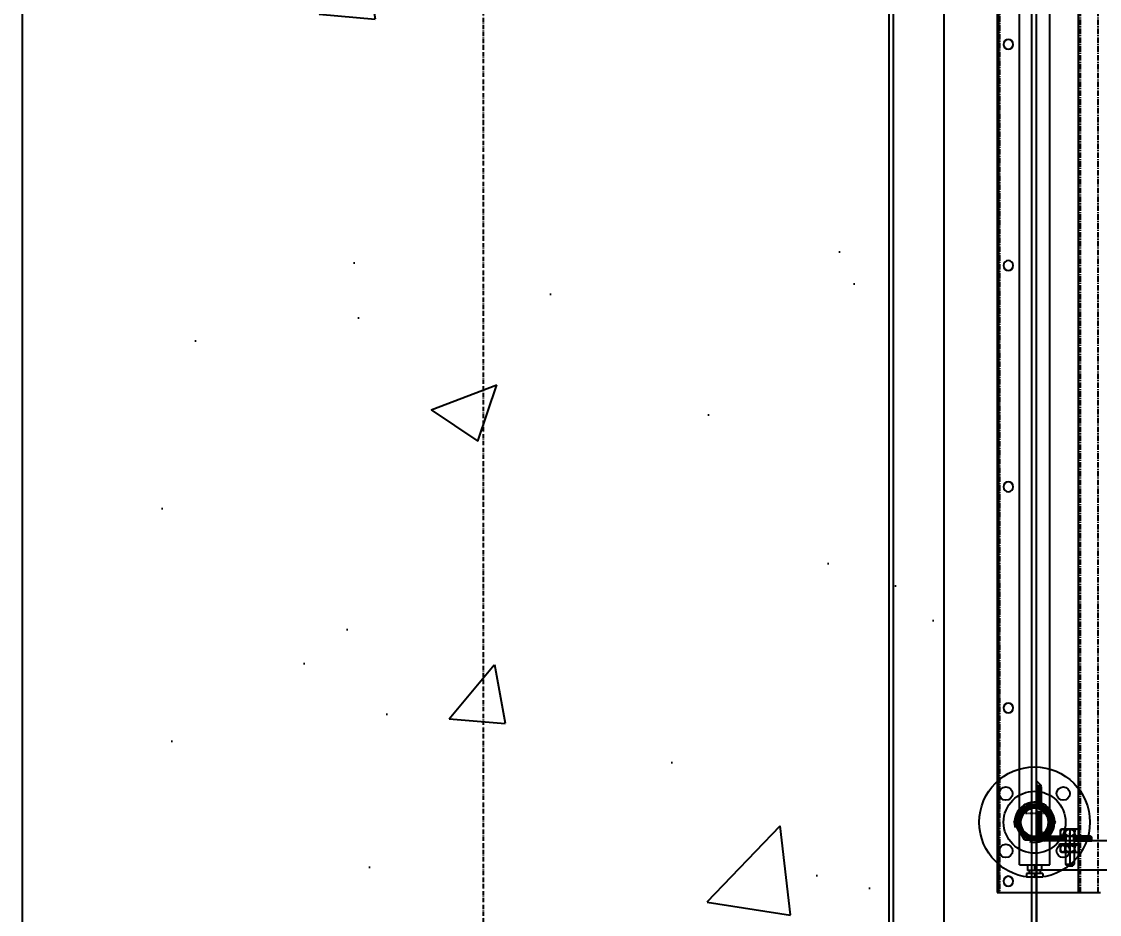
# Model space of a CAD drawing. Header units: millimetres. Extents: x -198529 to 244266, y -64 to 158464.
# Drawn here: x -150637 to -149176, y 108730 to 109941 of the extents above; entities that cross this region are included whole.
import ezdxf

# ---------------------------------------------------------------- set-up
doc = ezdxf.new("R2010")
doc.units = ezdxf.units.MM
for name, pattern in [('ACAD_ISO10W100', [18.5, 12, -3, 0.5, -3]), ('CENTER', [12, 7.5, -1.5, 1.5, -1.5]), ('HIDDEN', [0.2, 0.1, -0.1])]:
    doc.linetypes.add(name, pattern=pattern)
for name, color, linetype in [('0-DCC', 30, 'Continuous'), ('0-DCC-STRUC', 180, 'Continuous'), ('0-DCC-STRUC-T', 4, 'Continuous'), ('3_ALL_AXES', 7, 'Continuous'), ('ANCHOR BOLTS', 4, 'Continuous'), ('ANGEL STEEL_75x75x3.0', 22, 'Continuous'), ('BOLTS', 3, 'Continuous'), ('COIL-BANK', 8, 'Continuous'), ('K-CEIL-DCC-RACK', 10, 'Continuous')]:
    doc.layers.add(name, color=color, linetype=linetype)
doc.styles.add('DIM_FONT', font='SIMPLEX', dxfattribs={"width": 0.7, "bigfont": 'GBCBIG'})
doc.dimstyles.new('DIM-1', dxfattribs={"dimtxt": 150, "dimasz": 100, "dimexe": 100, "dimexo": 100, "dimgap": 100, "dimtad": 1, "dimdec": 0, "dimzin": 12, "dimdsep": 46, "dimtxsty": 'DIM_FONT', "dimblk": 'ARCHTICK', "dimcen": 2.5, "dimclrd": 256, "dimclre": 256, "dimclrt": 256, "dimadec": 0, "dimazin": 3, "dimtfac": 1, "dimtdec": 0, "dimtix": 1, "dimtmove": 2, "dimatfit": 3, "dimfxl": 1, "dimlwd": -1, "dimlwe": -1, "dimarcsym": 0})
pattern_1 = [(45, (70645.0448, 93964.8255), (-1.325825215, 1.325825215), [])]

# ---------------------------------------------------------------- blocks, each defined once
blk = doc.blocks.new('789456123456')
at = {"color": 2, "linetype": 'Continuous'}
blk.add_arc((1013.8, 184.9), 27.2, 255, 195, dxfattribs=at)
at = {"layer": '3_ALL_AXES', "color": 7, "linetype": 'Continuous'}
for centre, radius in [((1013.8, 184.9), 75), ((974.9, 223.7), 9), ((1013.8, 184.9), 42), ((1052.7, 223.7), 9), ((1013.8, 184.9), 24.8), ((974.9, 146), 9), ((1052.7, 146), 9)]:
    blk.add_circle(centre, radius, dxfattribs=at)
blk = doc.blocks.new('400')
blk.add_blockref('789456123456', (0, 0))
blk = doc.blocks.new('DCC2850x1800(右)')
at = {"color": 0, "linetype": 'CENTER'}
for p, q in [((65619, -74478.5), (65619, -72678.5)), ((65643, -74478.5), (65643, -72678.5)), ((65753, -72678.5), (65753, -74478.5)), ((65714.2, -74361.8), (65714.2, -74361.8)), ((65685.8, -74396.6), (65685.7, -74396.7))]:
    blk.add_line(p, q, dxfattribs=at)
at = {"color": 0, "linetype": 'Continuous'}
for p, q in [((65646, -74478.5), (65646, -72678.5)), ((65684.7, -74441.1), (65684.7, -72678.5)), ((65726, -74441.1), (65726, -72678.5)), ((65754.5, -72678.5), (65754.5, -74478.5)), ((65756, -72678.5), (65756, -74478.5)), ((65691.5, -74359.5), (65677.6, -74383.5)), ((65691.5, -74359.5), (65719.2, -74359.5)), ((65705.3, -74359.6), (65705.4, -74359.6)), ((65705.4, -74359.7), (65705.3, -74359.7)), ((65705.4, -74359.7), (65705.3, -74359.7)), ((65705.3, -74359.7), (65705.4, -74359.7)), ((65705.4, -74359.8), (65705.3, -74359.8)), ((65705.3, -74359.8), (65705.4, -74359.8)), ((65705.3, -74359.8), (65705.4, -74359.8)), ((65705.4, -74359.9), (65705.3, -74359.9)), ((65705.3, -74359.9), (65705.4, -74359.9)), ((65705.4, -74360), (65705.3, -74360)), ((65705.4, -74360), (65705.3, -74360)), ((65705.3, -74360), (65705.4, -74360)), ((65705.3, -74360), (65705.4, -74360)), ((65705.4, -74359.6), (65705.4, -74359.6)), ((65705.4, -74359.7), (65705.4, -74359.7)), ((65705.4, -74359.7), (65705.4, -74359.7)), ((65705.4, -74359.7), (65705.4, -74359.7)), ((65705.4, -74359.8), (65705.4, -74359.8)), ((65705.4, -74359.8), (65705.4, -74359.8)), ((65705.4, -74359.8), (65705.4, -74359.8)), ((65705.4, -74359.9), (65705.4, -74359.9)), ((65705.4, -74359.9), (65705.4, -74359.9)), ((65705.4, -74360), (65705.4, -74360)), ((65705.4, -74360), (65705.4, -74360)), ((65705.4, -74360), (65705.4, -74360)), ((65705.4, -74360), (65705.4, -74360)), ((65733.1, -74383.5), (65719.2, -74359.5)), ((65677.6, -74383.5), (65691.5, -74407.5)), ((65682.2, -74378.2), (65682.2, -74378.1)), ((65719.2, -74407.5), (65733.1, -74383.5)), ((65727.5, -74392.1), (65727.5, -74392.1)), ((65728.5, -74378.1), (65728.5, -74378.2)), ((65728.5, -74388.7), (65728.5, -74388.8)), ((65729.3, -74383.5), (65729.2, -74383.5)), ((65729.2, -74383.5), (65729.2, -74383.5)), ((65686.5, -74397), (65686.5, -74397)), ((65709.8, -74404.8), (65710, -74406.2)), ((65719.2, -74407.5), (65691.5, -74407.5)), ((65701.8, -74406.8), (65701.8, -74406.8)), ((65705.3, -74406.9), (65705.4, -74406.9)), ((65705.3, -74406.9), (65705.4, -74406.9)), ((65705.4, -74406.9), (65705.3, -74406.9)), ((65705.4, -74406.9), (65705.3, -74406.9)), ((65705.3, -74407), (65705.4, -74407)), ((65705.4, -74407), (65705.3, -74407)), ((65705.3, -74407.1), (65705.4, -74407.1)), ((65705.4, -74407.1), (65705.3, -74407.1)), ((65705.4, -74407.1), (65705.3, -74407.1)), ((65705.3, -74407.2), (65705.4, -74407.2)), ((65705.3, -74407.2), (65705.4, -74407.2)), ((65705.4, -74407.2), (65705.3, -74407.2)), ((65705.3, -74407.3), (65705.4, -74407.3)), ((65705.4, -74407.3), (65705.3, -74407.3)), ((65705.4, -74407.4), (65705.3, -74407.4)), ((65705.4, -74406.9), (65705.4, -74406.9)), ((65705.4, -74406.9), (65705.4, -74406.9)), ((65705.4, -74406.9), (65705.4, -74406.9)), ((65705.4, -74406.9), (65705.4, -74406.9)), ((65705.4, -74407), (65705.4, -74407)), ((65705.4, -74407), (65705.4, -74407)), ((65705.4, -74407.1), (65705.4, -74407.1)), ((65705.4, -74407.1), (65705.4, -74407.1)), ((65705.4, -74407.1), (65705.4, -74407.1)), ((65705.4, -74407.2), (65705.4, -74407.2)), ((65705.4, -74407.2), (65705.4, -74407.2)), ((65705.4, -74407.2), (65705.4, -74407.2)), ((65705.4, -74407.3), (65705.4, -74407.3)), ((65705.4, -74407.3), (65705.4, -74407.3)), ((65705.4, -74407.4), (65705.4, -74407.4)), ((65726, -74441.1), (65684.7, -74441.1)), ((65695.9, -74441.1), (65695.9, -74449.1)), ((65695.9, -74449.1), (65714.9, -74449.1)), ((65697.9, -74449.1), (65697.9, -74453.1)), ((65705.4, -74441.1), (65705.4, -74449.1)), ((65712.9, -74449.1), (65712.9, -74453.1)), ((65714.9, -74441.1), (65714.9, -74449.1)), ((65694.4, -74453.1), (65694.4, -74458.1)), ((65694.4, -74453.1), (65716.4, -74453.1)), ((65694.4, -74458.1), (65716.4, -74458.1)), ((65705.4, -74453.1), (65705.4, -74458.1)), ((65716.4, -74453.1), (65716.4, -74458.1)), ((65754.5, -74478.5), (65616, -74478.5)), ((65756, -74478.5), (65754.5, -74478.5))]:
    blk.add_line(p, q, dxfattribs=at)
at = {"color": 0, "linetype": 'HIDDEN'}
for p, q in [((65726, -74371.1), (65684.7, -74371.1)), ((65684.7, -74395.7), (65684.7, -74371.2)), ((65726, -74395.7), (65726, -74371.2))]:
    blk.add_line(p, q, dxfattribs=at)
at = {"color": 0, "linetype": 'Continuous'}
for centre, radius in [((65741, -73328.5), 6.75), ((65741, -73628.5), 6.75), ((65741, -73928.5), 6.75), ((65741, -74228.5), 6.75), ((65705.4, -74383.5), 21.6), ((65705.4, -74383.5), 19.5), ((65705.4, -74383.5), 19), ((65741, -74463.5), 6.75)]:
    blk.add_circle(centre, radius, dxfattribs=at)
for centre, radius, start, end in [((65705.4, -74383.5), 23.9, 0, 270.0376), ((65705.4, -74383.5), 23.6, 115.6966, 211.3778), ((65705.3, -74383.5), 23.7, 90.0113, 167.0015), ((65705.3, -74383.5), 23.8, 0.0189, 89.9445), ((65705.3, -74383.5), 23.8, 12.9477, 89.9426), ((65705.3, -74383.5), 23.4, 86.376, 89.9383), ((65705.3, -74383.5), 23.2, 57.3478, 89.9727), ((65705.3, -74383.5), 23.4, 82.2417, 86.3774), ((65705.3, -74383.5), 23.4, 78.1412, 82.2387), ((65705.3, -74383.5), 23.4, 74.2337, 78.1405), ((65705.3, -74383.5), 23.4, 70.0998, 74.2322), ((65705.4, -74383.4), 23.4, 67.7232, 70.0999), ((65705.4, -74383.4), 23.4, 66.3349, 67.7228), ((65705.3, -74383.5), 23.4, 65.4834, 67.7213), ((65705.4, -74383.5), 23.8, 175.802, 184.1179), ((65705.4, -74383.5), 23.8, 167.1517, 175.5565), ((65705.4, -74383.5), 23.7, 175.5625, 175.7965), ((65705.4, -74383.5), 23.7, 184.1234, 184.3739), ((65705.4, -74383.5), 23.8, 184.3798, 192.732), ((65705.4, -74383.5), 23.7, 192.7372, 192.9273), ((65705.4, -74383.5), 23.8, 192.9337, 201.379), ((65705.4, -74383.5), 23.9, 270.013, 359.9788), ((65705.4, -74383.5), 23.8, 270.0156, 359.9788), ((65705.4, -74383.5), 23.8, 270.013, 359.9814), ((65705.3, -74383.4), 23.8, 338.7213, 347.0889), ((65705.3, -74383.5), 23.8, 4.4316, 12.8119), ((65705.3, -74383.5), 23.8, 347.2355, 355.5559), ((65705.3, -74383.5), 23.8, 4.1619, 4.4257), ((65705.3, -74383.5), 23.8, 355.5617, 355.8333), ((65705.3, -74383.5), 23.8, 355.8388, 4.1564), ((65705.4, -74383.4), 23.8, 201.4023, 213.8428), ((65705.4, -74383.5), 23.5, 207.8488, 269.9356), ((65705.4, -74383.5), 23.4, 207.8505, 269.9384), ((65705.4, -74383.5), 23.5, 207.8421, 269.9385), ((65705.4, -74383.5), 23.4, 207.8542, 269.9354), ((65705.4, -74383.5), 23.4, 207.8565, 269.9382), ((65705.4, -74383.5), 23.3, 207.8711, 215.5287), ((65705.4, -74383.5), 23.2, 207.8684, 269.9746), ((65705.4, -74383.5), 23.3, 207.8615, 269.9747), ((65705.4, -74383.5), 23.3, 207.8632, 269.9747), ((65705.4, -74383.5), 23.2, 207.8958, 281.6258), ((65705.4, -74383.5), 23.6, 211.3727, 213.8468), ((65705.3, -74383.5), 23.6, 212.2852, 213.8477), ((65705.4, -74383.5), 23.9, 213.8801, 269.9405), ((65705.4, -74383.5), 23.8, 213.8732, 269.9378), ((65705.4, -74383.5), 23.8, 213.8719, 269.9404), ((65705.4, -74383.5), 23.7, 213.8635, 269.9376), ((65705.4, -74383.5), 23.7, 213.8627, 269.9402), ((65705.4, -74383.5), 23.7, 213.8499, 269.9357), ((65705.3, -74383.5), 23.6, 213.848, 215.8256), ((65705.4, -74383.5), 23.6, 213.8501, 269.938), ((65705.4, -74383.5), 23.6, 213.8467, 216.9471), ((65705.4, -74383.5), 23.7, 215.8239, 262.9771), ((65705.4, -74383.5), 23.3, 215.682, 223.0866), ((65705.3, -74383.5), 23.6, 216.9477, 219.7047), ((65705.4, -74383.5), 23.6, 219.7071, 225.3926), ((65705.4, -74383.5), 23.3, 223.0896, 223.6237), ((65705.4, -74383.5), 23.3, 223.6275, 230.9073), ((65705.4, -74383.5), 23.6, 225.394, 228.0854), ((65705.4, -74383.5), 23.6, 228.0881, 233.8684), ((65705.4, -74383.5), 23.3, 230.9108, 238.7931), ((65705.4, -74383.5), 23.6, 233.8697, 236.3827), ((65705.4, -74383.5), 23.6, 236.3857, 242.4757), ((65705.4, -74383.5), 23.3, 238.7974, 239.1357), ((65705.4, -74383.5), 23.2, 239.1354, 269.9728), ((65705.4, -74383.5), 23.6, 242.4773, 244.7234), ((65705.4, -74383.4), 23.6, 244.7274, 251.399), ((65705.4, -74383.5), 23.6, 251.4009, 253.0573), ((65705.4, -74383.4), 23.6, 253.0624, 261.3296), ((65705.4, -74383.5), 23.7, 270.0103, 338.663), ((65705.4, -74383.4), 23.3, 269.9865, 281.5847), ((65705.4, -74383.4), 23.3, 269.9868, 281.5836), ((65705.4, -74383.4), 23.2, 269.9865, 281.5809), ((65705.4, -74383.4), 23.4, 269.9867, 281.5868), ((65705.4, -74383.4), 23.4, 269.9869, 281.5872), ((65705.4, -74383.5), 23.1, 281.5981, 283.7266), ((65705.3, -74383.4), 23.4, 281.6289, 295.5801), ((65705.4, -74383.4), 23.6, 261.4188, 269.9291), ((65705.4, -74383.4), 23.7, 262.9798, 269.9334)]:
    blk.add_arc(centre, radius, start, end, dxfattribs=at)
for points, knots in [([(65685.5, -74396.8), (65684.4, -74395), (65682.4, -74391.1), (65681.2, -74384.7), (65681.8, -74378.2), (65684, -74372.1), (65687.8, -74366.8), (65692.9, -74362.8), (65698.9, -74360.2), (65703.2, -74359.6), (65705.3, -74359.6)], [0, 0, 0, 0, 0.125, 0.25, 0.375, 0.5, 0.625, 0.75, 0.874999, 1, 1, 1, 1]), ([(65705.3, -74359.7), (65703.2, -74359.7), (65698.9, -74360.3), (65692.9, -74362.8), (65687.9, -74366.9), (65684.1, -74372.1), (65681.8, -74378.2), (65681.3, -74384.7), (65682.5, -74391.1), (65684.4, -74395), (65685.6, -74396.7)], [0, 0, 0, 0, 0.125001, 0.250001, 0.374999, 0.499999, 0.624999, 0.749999, 0.875, 1, 1, 1, 1]), ([(65705.3, -74359.7), (65703.2, -74359.7), (65698.9, -74360.3), (65693, -74362.9), (65687.9, -74366.9), (65684.2, -74372.2), (65681.9, -74378.2), (65681.4, -74384.7), (65682.6, -74391.1), (65684.5, -74394.9), (65685.6, -74396.7)], [0, 0, 0, 0, 0.125, 0.25, 0.375, 0.5, 0.625, 0.75, 0.875, 1, 1, 1, 1]), ([(65685.6, -74396.7), (65684.4, -74395), (65682.5, -74391.1), (65681.3, -74384.7), (65681.9, -74378.2), (65684.1, -74372.2), (65687.9, -74366.9), (65693, -74362.8), (65698.9, -74360.3), (65703.2, -74359.7), (65705.3, -74359.7)], [0, 0, 0, 0, 0.125, 0.25, 0.375, 0.5, 0.625, 0.75, 0.874999, 1, 1, 1, 1]), ([(65685.4, -74396.1), (65683.6, -74393.3), (65681.2, -74386.7), (65682.1, -74376.2), (65687.2, -74367.2), (65692.9, -74363.1), (65696, -74361.7)], [0, 0, 0, 0, 0.250009, 0.500007, 0.750006, 1, 1, 1, 1]), ([(65705.3, -74359.8), (65703.2, -74359.8), (65698.9, -74360.4), (65693, -74362.9), (65688, -74367), (65684.2, -74372.2), (65682, -74378.3), (65681.4, -74384.7), (65682.6, -74391), (65684.5, -74394.9), (65685.7, -74396.7)], [0, 0, 0, 0, 0.125, 0.249999, 0.374998, 0.499998, 0.624998, 0.749999, 0.875, 1, 1, 1, 1]), ([(65705.3, -74359.9), (65703.2, -74359.9), (65699, -74360.5), (65693.1, -74363), (65688, -74367), (65684.3, -74372.2), (65682, -74378.3), (65681.5, -74384.7), (65682.7, -74391), (65684.6, -74394.9), (65685.8, -74396.6)], [0, 0, 0, 0, 0.125003, 0.250005, 0.375003, 0.500003, 0.625002, 0.75, 0.874999, 1, 1, 1, 1]), ([(65705.3, -74360), (65702.3, -74360), (65696.1, -74361.2), (65688.3, -74366.4), (65683.1, -74374.2), (65681.2, -74383.5), (65683.1, -74392.7), (65688.3, -74400.5), (65696.1, -74405.8), (65702.3, -74407), (65705.3, -74407)], [0, 0, 0, 0, 0.125, 0.249999, 0.374999, 0.499998, 0.624997, 0.749998, 0.874999, 1, 1, 1, 1]), ([(65705.3, -74360), (65701.4, -74360), (65693.3, -74362.1), (65684.4, -74370.8), (65680.9, -74382.8), (65682.8, -74390.9), (65684.6, -74394.4)], [0, 0, 0, 0, 0.249999, 0.499997, 0.749998, 1, 1, 1, 1]), ([(65684.6, -74394.5), (65682.7, -74390.9), (65680.8, -74382.8), (65684.3, -74370.8), (65693.2, -74362.1), (65701.4, -74360), (65705.3, -74360)], [0, 0, 0, 0, 0.250002, 0.500002, 0.750001, 1, 1, 1, 1]), ([(65684.6, -74394.4), (65682.8, -74390.9), (65680.9, -74382.8), (65684.4, -74370.8), (65693.3, -74362.2), (65701.4, -74360), (65705.3, -74360)], [0, 0, 0, 0, 0.250001, 0.500002, 0.750001, 1, 1, 1, 1]), ([(65705.4, -74360.1), (65701.4, -74360.1), (65693.3, -74362.2), (65684.4, -74370.9), (65680.9, -74382.8), (65682.8, -74390.9), (65684.7, -74394.4)], [0, 0, 0, 0, 0.249998, 0.499998, 0.749999, 1, 1, 1, 1]), ([(65684.7, -74394.4), (65682.9, -74390.9), (65680.9, -74382.8), (65684.5, -74370.9), (65693.3, -74362.2), (65701.4, -74360.1), (65705.4, -74360.1)], [0, 0, 0, 0, 0.250002, 0.500003, 0.750002, 1, 1, 1, 1]), ([(65705.4, -74360.2), (65701.4, -74360.2), (65693.4, -74362.3), (65684.5, -74370.9), (65681, -74382.8), (65682.9, -74390.9), (65684.8, -74394.4)], [0, 0, 0, 0, 0.249997, 0.499997, 0.749998, 1, 1, 1, 1]), ([(65705.4, -74360.2), (65701.4, -74360.2), (65693.4, -74362.3), (65684.6, -74371), (65681.1, -74382.8), (65683, -74390.9), (65684.8, -74394.3)], [0, 0, 0, 0, 0.249999, 0.499998, 0.749998, 1, 1, 1, 1]), ([(65684.8, -74394.4), (65682.9, -74390.9), (65681, -74382.8), (65684.5, -74370.9), (65693.4, -74362.3), (65701.4, -74360.2), (65705.4, -74360.2)], [0, 0, 0, 0, 0.250002, 0.500002, 0.75, 1, 1, 1, 1]), ([(65684.8, -74394.3), (65683, -74390.9), (65681.1, -74382.8), (65684.6, -74371), (65693.4, -74362.3), (65701.4, -74360.3), (65705.4, -74360.3)], [0, 0, 0, 0, 0.250001, 0.500002, 0.750001, 1, 1, 1, 1]), ([(65705.4, -74360.9), (65701.5, -74360.8), (65693.5, -74362.8), (65684.8, -74371.2), (65681.3, -74382.9), (65683.1, -74390.9), (65684.9, -74394.3)], [0, 0, 0, 0, 0.249951, 0.499935, 0.749949, 1, 1, 1, 1]), ([(65705.4, -74407.2), (65708.5, -74407.2), (65714.7, -74405.9), (65722.6, -74400.6), (65727.8, -74392.8), (65729.7, -74383.5), (65727.8, -74374.2), (65722.6, -74366.3), (65714.7, -74361), (65708.5, -74359.8), (65705.4, -74359.7)], [0, 0, 0, 0, 0.125, 0.249999, 0.374999, 0.499998, 0.624997, 0.749998, 0.874999, 1, 1, 1, 1]), ([(65705.4, -74407.2), (65708.5, -74407.2), (65714.7, -74406), (65722.6, -74400.7), (65727.9, -74392.8), (65729.8, -74383.5), (65727.9, -74374.1), (65722.6, -74366.2), (65714.7, -74360.9), (65708.5, -74359.7), (65705.4, -74359.7)], [0, 0, 0, 0, 0.124999, 0.249998, 0.374997, 0.499997, 0.624997, 0.749998, 0.874999, 1, 1, 1, 1]), ([(65710, -74406.2), (65712.8, -74405.7), (65718.2, -74403.5), (65724.5, -74397.5), (65728.3, -74389.7), (65729, -74381), (65726.6, -74372.7), (65721.3, -74365.8), (65713.9, -74361.2), (65708.2, -74360.2), (65705.4, -74360.2)], [0, 0, 0, 0, 0.124998, 0.249997, 0.374996, 0.499997, 0.624998, 0.749999, 0.874999, 1, 1, 1, 1]), ([(65710, -74406.2), (65712.8, -74405.6), (65718.2, -74403.4), (65724.5, -74397.5), (65728.3, -74389.7), (65729, -74381.1), (65726.5, -74372.7), (65721.3, -74365.8), (65713.9, -74361.3), (65708.2, -74360.2), (65705.4, -74360.2)], [0, 0, 0, 0, 0.124997, 0.249997, 0.374997, 0.499997, 0.624997, 0.749998, 0.874999, 1, 1, 1, 1]), ([(65705.4, -74360.2), (65708.2, -74360.2), (65713.9, -74361.3), (65721.3, -74365.8), (65726.6, -74372.7), (65729, -74381), (65728.3, -74389.7), (65724.5, -74397.5), (65718.2, -74403.5), (65712.8, -74405.7), (65710, -74406.2)], [0, 0, 0, 0, 0.125, 0.250001, 0.375002, 0.500002, 0.625002, 0.750002, 0.875002, 1, 1, 1, 1]), ([(65709.8, -74404.8), (65712.4, -74404.3), (65716.3, -74402.8), (65720.6, -74399.5), (65724.2, -74395.4), (65727.3, -74389.1), (65727.9, -74380.9), (65725.6, -74372.9), (65720.6, -74366.3), (65713.5, -74361.9), (65708.1, -74360.9), (65705.4, -74360.9)], [0, 0, 0, 0, 0.124911, 0.18764, 0.250369, 0.375294, 0.500223, 0.625158, 0.750099, 0.875046, 1, 1, 1, 1]), ([(65714.3, -74361.5), (65716.8, -74362.6), (65721.5, -74365.5), (65726.6, -74372), (65729.2, -74379.8), (65729.1, -74388.1), (65726.1, -74395.8), (65720.7, -74402.1), (65713.5, -74406.2), (65708.1, -74407.1), (65705.4, -74407.1)], [0, 0, 0, 0, 0.125001, 0.250002, 0.375002, 0.500003, 0.625001, 0.750001, 0.875001, 1, 1, 1, 1]), ([(65705.4, -74407), (65708.1, -74407), (65713.5, -74406.1), (65720.6, -74402), (65726, -74395.8), (65728.9, -74388.1), (65729.1, -74379.9), (65726.5, -74372.1), (65721.4, -74365.6), (65716.8, -74362.7), (65714.3, -74361.6)], [0, 0, 0, 0, 0.124999, 0.249999, 0.374999, 0.499998, 0.624999, 0.749998, 0.874999, 1, 1, 1, 1]), ([(65705.4, -74407.1), (65708.1, -74407.1), (65713.5, -74406.1), (65720.7, -74402.1), (65726.1, -74395.8), (65729, -74388.1), (65729.2, -74379.8), (65726.6, -74372), (65721.5, -74365.5), (65716.8, -74362.6), (65714.3, -74361.6)], [0, 0, 0, 0, 0.125, 0.249999, 0.374999, 0.499998, 0.624999, 0.749999, 0.875, 1, 1, 1, 1]), ([(65714.3, -74361.6), (65716.8, -74362.6), (65721.5, -74365.5), (65726.6, -74372), (65729.2, -74379.9), (65729, -74388.1), (65726, -74395.8), (65720.7, -74402), (65713.5, -74406.1), (65708.1, -74407.1), (65705.4, -74407.1)], [0, 0, 0, 0, 0.125, 0.250001, 0.375001, 0.500001, 0.625001, 0.750001, 0.875001, 1, 1, 1, 1]), ([(65705.4, -74406.9), (65708.1, -74406.9), (65713.5, -74406), (65720.6, -74401.9), (65725.9, -74395.7), (65728.9, -74388.1), (65729, -74379.9), (65726.4, -74372.1), (65721.4, -74365.6), (65716.7, -74362.7), (65714.3, -74361.7)], [0, 0, 0, 0, 0.124998, 0.249998, 0.374998, 0.499998, 0.624999, 0.749999, 0.875, 1, 1, 1, 1]), ([(65714.3, -74361.7), (65716.7, -74362.7), (65721.4, -74365.7), (65726.4, -74372.1), (65729, -74379.9), (65728.9, -74388.1), (65725.9, -74395.7), (65720.6, -74401.9), (65713.5, -74406), (65708.1, -74406.9), (65705.4, -74406.9)], [0, 0, 0, 0, 0.125001, 0.250002, 0.375002, 0.500002, 0.625001, 0.750001, 0.875, 1, 1, 1, 1]), ([(65714.3, -74361.7), (65716.8, -74362.7), (65721.4, -74365.6), (65726.5, -74372.1), (65729.1, -74379.9), (65728.9, -74388.1), (65726, -74395.8), (65720.6, -74402), (65713.5, -74406.1), (65708.1, -74407), (65705.4, -74407)], [0, 0, 0, 0, 0.125001, 0.250001, 0.375001, 0.500002, 0.625002, 0.750002, 0.875001, 1, 1, 1, 1]), ([(65705.4, -74406.9), (65708, -74406.9), (65713.4, -74405.9), (65720.5, -74401.9), (65725.9, -74395.7), (65728.8, -74388.1), (65729, -74379.9), (65726.4, -74372.1), (65721.3, -74365.7), (65716.7, -74362.8), (65714.2, -74361.8)], [0, 0, 0, 0, 0.124999, 0.249999, 0.374999, 0.499998, 0.624999, 0.749999, 0.874999, 1, 1, 1, 1]), ([(65710.1, -74406.3), (65712.5, -74405.8), (65717.2, -74404), (65723, -74399.3), (65727.1, -74393), (65729, -74385.7), (65728.5, -74378.1), (65725.7, -74371.2), (65720.8, -74365.4), (65716.5, -74362.8), (65714.2, -74361.8)], [0, 0, 0, 0, 0.124998, 0.249999, 0.375, 0.499998, 0.624999, 0.749998, 0.874999, 1, 1, 1, 1]), ([(65714.7, -74362), (65716.8, -74362.9), (65720.7, -74365.4), (65725.2, -74370.5), (65728.1, -74376.7), (65729.1, -74383.5), (65728.1, -74390.3), (65725.2, -74396.5), (65720.6, -74401.7), (65716.7, -74404.1), (65714.6, -74405)], [0, 0, 0, 0, 0.125005, 0.250005, 0.375004, 0.500004, 0.625003, 0.750001, 0.875001, 1, 1, 1, 1]), ([(65715, -74362.2), (65717, -74363.1), (65720.8, -74365.5), (65725.2, -74370.6), (65728, -74376.6), (65729, -74383.2), (65728.1, -74389.8), (65725.4, -74396), (65721.1, -74401.1), (65717.4, -74403.5), (65715.4, -74404.5)], [0, 0, 0, 0, 0.125, 0.250001, 0.375001, 0.500002, 0.625002, 0.75, 0.875001, 1, 1, 1, 1]), ([(65717.9, -74363.9), (65719.8, -74365.1), (65723.2, -74368.1), (65726.9, -74373.9), (65728.7, -74380.5), (65728.6, -74387.3), (65726.5, -74393.8), (65722.6, -74399.4), (65717.3, -74403.7), (65713, -74405.4), (65710.9, -74406)], [0, 0, 0, 0, 0.125, 0.250002, 0.375, 0.499998, 0.624996, 0.749995, 0.874993, 1, 1, 1, 1])]:
    blk.add_open_spline(points, degree=3, knots=knots, dxfattribs=at)
for points in [[(65695.1, -74362.2), (65698.3, -74360.7), (65701.9, -74359.9), (65705.3, -74359.9)], [(65696, -74361.7), (65698.9, -74360.5), (65702.2, -74359.8), (65705.3, -74359.8)], [(65714.3, -74361.6), (65711.5, -74360.4), (65708.4, -74359.8), (65705.4, -74359.8)], [(65705.4, -74359.8), (65708.4, -74359.8), (65711.5, -74360.4), (65714.3, -74361.6)], [(65705.4, -74359.8), (65708.4, -74359.8), (65711.5, -74360.4), (65714.3, -74361.5)], [(65714.3, -74361.6), (65711.5, -74360.5), (65708.4, -74359.9), (65705.4, -74359.9)], [(65705.4, -74359.9), (65708.4, -74359.9), (65711.5, -74360.5), (65714.3, -74361.7)], [(65714.3, -74361.7), (65711.5, -74360.6), (65708.4, -74360), (65705.4, -74360)], [(65714.2, -74361.8), (65711.4, -74360.6), (65708.4, -74360), (65705.4, -74360)], [(65705.4, -74360), (65708.4, -74360), (65711.5, -74360.6), (65714.3, -74361.7)], [(65714.2, -74361.8), (65711.4, -74360.7), (65708.4, -74360.1), (65705.4, -74360.1)], [(65705.4, -74360.1), (65708.4, -74360.1), (65711.4, -74360.7), (65714.2, -74361.9)], [(65714.6, -74405), (65711.7, -74406.2), (65708.5, -74406.9), (65705.4, -74406.9)]]:
    blk.add_open_spline(points, degree=3, dxfattribs=at)
at = {"xscale": -1}
blk.add_blockref('400', (66719.2, -74568.3), dxfattribs=at)
blk = doc.blocks.new('A$C2DBF4B5B')
h = blk.add_hatch()
h.set_pattern_fill('ANSI31', color=256, scale=15, style=0)
h.set_pattern_definition(pattern_1)
edge = h.paths.add_edge_path()
edge.add_line((39.5, 75), (10, 75))
edge.add_arc((10, 65), 10, 90, 180)
edge.add_line((0, 65), (0, 35.5))
edge.add_line((0, 35.5), (6, 35.5))
edge.add_line((6, 35.5), (6, 60))
edge.add_arc((15, 60), 9, 90, 180, ccw=False)
edge.add_line((15, 69), (39.5, 69))
edge.add_line((39.5, 69), (39.5, 75))
h = blk.add_hatch()
h.set_pattern_fill('ANSI31', color=256, scale=15, style=0)
h.set_pattern_definition(pattern_1)
edge = h.paths.add_edge_path()
edge.add_line((50.5, 69), (50.5, 75))
edge.add_line((50.5, 75), (75, 75))
edge.add_line((75, 75), (75, 71))
edge.add_arc((73, 71), 2, -90, 0, ccw=False)
edge.add_line((73, 69), (50.5, 69))
h = blk.add_hatch()
h.set_pattern_fill('ANSI31', color=256, scale=15, style=0)
h.set_pattern_definition(pattern_1)
edge = h.paths.add_edge_path()
edge.add_line((0, 24.5), (6, 24.5))
edge.add_line((6, 24.5), (6, 2))
edge.add_arc((4, 2), 2, -90, 0, ccw=False)
edge.add_line((4, 0), (0, 0))
edge.add_line((0, 0), (0, 24.5))
for p, q in [((39.5, 75), (10, 75)), ((50.5, 75), (39.5, 75)), ((39.5, 75), (39.5, 69)), ((50.5, 69), (50.5, 75)), ((50.5, 75), (75, 75)), ((75, 75), (75, 71)), ((0, 35.5), (0, 65)), ((6, 60), (6, 35.5)), ((39.5, 69), (15, 69)), ((50.5, 69), (39.5, 69)), ((73, 69), (50.5, 69)), ((0, 24.5), (0, 35.5)), ((6, 35.5), (0, 35.5)), ((6, 35.5), (6, 24.5)), ((0, 24.5), (6, 24.5)), ((0, 24.5), (0, 0)), ((6, 2), (6, 24.5)), ((0, 0), (4, 0))]:
    blk.add_line(p, q)
at = {"color": 8}
for p, q in [((45, 78.6), (45, 64.7)), ((-3.6, 30), (10.3, 30))]:
    blk.add_line(p, q, dxfattribs=at)
for centre, radius, start, end in [((10, 65), 10, 90, 180), ((15, 60), 9, 90, 180), ((73, 71), 2, 270, 0), ((4, 2), 2, 270, 0)]:
    blk.add_arc(centre, radius, start, end)
blk = doc.blocks.new('A$C4EA80240')
for p, q in [((2.6, 9.7), (1.3, 9.7)), ((2.6, 2.1), (1.3, 2.1)), ((10.2, 9.7), (6.4, 9.7)), ((10.1, 2.1), (6.4, 2.1)), ((7.7, 1.1), (7.7, 10.7)), ((21.6, 9.7), (17.9, 9.7)), ((21.6, 2.1), (17.9, 2.1)), ((20.4, 1.1), (20.4, 10.7)), ((26.7, 2.1), (26.7, 9.7))]:
    blk.add_line(p, q)
at = {"color": 8}
blk.add_line((14, 0), (14, 11.7), dxfattribs=at)
blk.add_lwpolyline([(28, 12.7), (0, 12.7), (0, 10.7), (28, 10.7)], close=True)
blk.add_lwpolyline([(25.5, 2.1), (26.7, 2.1), (25, 1.1), (3.1, 1.1), (1.3, 2.1), (1.3, 9.7), (3.1, 10.7), (25, 10.7), (26.7, 9.7), (25.5, 9.7)])
blk.add_ellipse((4.5, 5.9), major_axis=(0, 4.8), ratio=0.661547)
at = {"extrusion": (0, 0, -1)}
for centre, major_axis, ratio in [((14, 5.9), (6.36, 0), 0.753789), ((23.5, 5.9), (0, 4.8), 0.661547)]:
    blk.add_ellipse(centre, major_axis=major_axis, ratio=ratio, dxfattribs=at)
blk = doc.blocks.new('A$C147C6879')
at = {"layer": 'BOLTS'}
for p, q in [((9.6, 19), (0, 19)), ((8.6, 25.4), (1, 25.4)), ((1, 20.3), (1, 16.6)), ((8.6, 20.3), (8.6, 16.6)), ((9.6, 18.7), (47.6, 18.7)), ((49.6, 16.7), (47.6, 18.7)), ((47.6, 18.7), (47.6, 6.7)), ((49.6, 16.7), (49.6, 8.7)), ((0, 12.7), (47.6, 12.7)), ((9.6, 6.3), (0, 6.3)), ((1, 8.8), (1, 5.1)), ((1, 1.2), (1, 0)), ((8.6, 8.8), (8.6, 5.1)), ((8.6, 1.2), (8.6, 0)), ((9.6, 6.7), (47.6, 6.7)), ((47.6, 6.7), (49.6, 8.7))]:
    blk.add_line(p, q, dxfattribs=at)
blk.add_lwpolyline([(8.6, 24.2), (8.6, 25.4), (9.6, 23.7), (9.6, 1.7), (8.6, 0), (1, 0), (0, 1.7), (0, 23.7), (1, 25.4), (1, 24.2)], dxfattribs=at)
at = {"layer": 'BOLTS', "extrusion": (0, 0, -1)}
for centre, major_axis, ratio in [((4.8, 22.2), (-4.8, 0), 0.661547), ((4.8, 12.7), (0, 6.36), 0.753789)]:
    blk.add_ellipse(centre, major_axis=major_axis, ratio=ratio, dxfattribs=at)
at = {"layer": 'BOLTS'}
blk.add_ellipse((4.8, 3.2), major_axis=(-4.8, 0), ratio=0.661547, dxfattribs=at)
blk = doc.blocks.new('_ArchTick')
at = {"color": 0, "linetype": 'ByBlock', "const_width": 0.4}
blk.add_lwpolyline([(-0.5, -0.5), (0.5, 0.5)], dxfattribs=at)
blk = doc.blocks.new('*D173')
at = {"layer": '0-DCC-STRUC-T', "transparency": 16777216}
for p, q in [((-151361.3, 112920), (-151955.6, 112920)), ((-151855.6, 112920), (-151855.6, 106820)), ((-150301.2, 106820), (-151955.6, 106820))]:
    blk.add_line(p, q, dxfattribs=at)
at = {"layer": 'Defpoints', "color": 0, "transparency": 16777216}
for p in [(-151261.3, 112920), (-151855.6, 106820), (-150201.2, 106820)]:
    blk.add_point(p, dxfattribs=at)
at = {"layer": '0-DCC-STRUC-T', "transparency": 16777216, "xscale": 100, "yscale": 100, "zscale": 100}
for p, rotation in [((-151855.6, 112920), 90), ((-151855.6, 106820), 270)]:
    blk.add_blockref('_ArchTick', p, dxfattribs=dict(at, rotation=rotation))
at = {"layer": '0-DCC-STRUC-T', "transparency": 16777216, "insert": (-152030.6, 109870), "char_height": 150, "attachment_point": 5, "rotation": 90, "style": 'DIM_FONT'}
blk.add_mtext('6100', dxfattribs=at)

msp = doc.modelspace()

# ---------------------------------------------------------------- hatches: boundary and pattern name
at = {"transparency": 33554687}
h = msp.add_hatch(dxfattribs=at)
h.set_pattern_fill('AR-CONC', color=252, scale=5)
h.paths.add_polyline_path([(-150636.3, 106820), (-149386.3, 106820), (-149386.3, 112920), (-150636.3, 112920)])

# ---------------------------------------------------------------- linework, layer by layer
at = {"layer": '0-DCC-STRUC'}
for points in [[(-149261.2, 108630), (-146511.3, 108630), (-146511.3, 108830), (-149261.2, 108830)], [(-149261.2, 108670), (-146511.3, 108670), (-146511.3, 108790), (-149261.2, 108790)]]:
    msp.add_lwpolyline(points, close=True, dxfattribs=at)
at = {"layer": '0-DCC-STRUC-T'}
msp.add_lwpolyline([(-149260.9, 108911), (-149260.9, 108905), (-149254.9, 108905)], close=True, dxfattribs=at)
msp.add_solid([(-149260.9, 108911), (-149260.9, 108905), (-149254.9, 108905), (-149260.9, 108911)], dxfattribs=at)
at = {"layer": 'ANCHOR BOLTS', "linetype": 'ACAD_ISO10W100', "ltscale": 0.5}
msp.add_line((-150011.3, 114284), (-150011.3, 104617), dxfattribs=at)
msp.add_line((-150011.3, 114284), (-150011.3, 104617), dxfattribs=at)
at = {"layer": 'COIL-BANK'}
msp.add_lwpolyline([(-150636.3, 106820), (-149386.3, 106820), (-149386.3, 112920), (-150636.3, 112920)], close=True, dxfattribs=at)
at = {"layer": 'K-CEIL-DCC-RACK'}
for points in [[(-149461.2, 106859.5), (-149261.2, 106859.5), (-149261.2, 110690), (-149461.2, 110690)], [(-149455.2, 106859.5), (-149267.2, 106859.5), (-149267.2, 110690), (-149455.2, 110690)]]:
    msp.add_lwpolyline(points, close=True, dxfattribs=at)

# ---------------------------------------------------------------- block references
at = {"layer": '0-DCC', "xscale": -1}
msp.add_blockref('DCC2850x1800(右)', (-83558.3, 183238.5), dxfattribs=at)
at = {"layer": 'ANGEL STEEL_75x75x3.0', "rotation": 90}
msp.add_blockref('A$C2DBF4B5B', (-149185.9, 108830), dxfattribs=at)
at = {"layer": 'BOLTS', "xscale": -1, "rotation": 90}
msp.add_blockref('A$C147C6879', (-149203.2, 108845.6), dxfattribs=at)
at = {"layer": 'BOLTS', "color": 2, "xscale": -1}
msp.add_blockref('A$C4EA80240', (-149201.9, 108813.3), dxfattribs=at)

# ---------------------------------------------------------------- dimensions: what is measured, and where the dimension line sits
at = {"layer": '0-DCC-STRUC-T'}
dim = msp.add_linear_dim(base=(-151855.6, 106820), p1=(-151261.3, 112920), p2=(-150201.2, 106820), angle=90, dimstyle='DIM-1', dxfattribs=at)
dim.commit()
dim.dimension.update_dxf_attribs({"geometry": '*D173', "text_midpoint": (-152030.6, 109870)})

doc.saveas('drawing.dxf')
